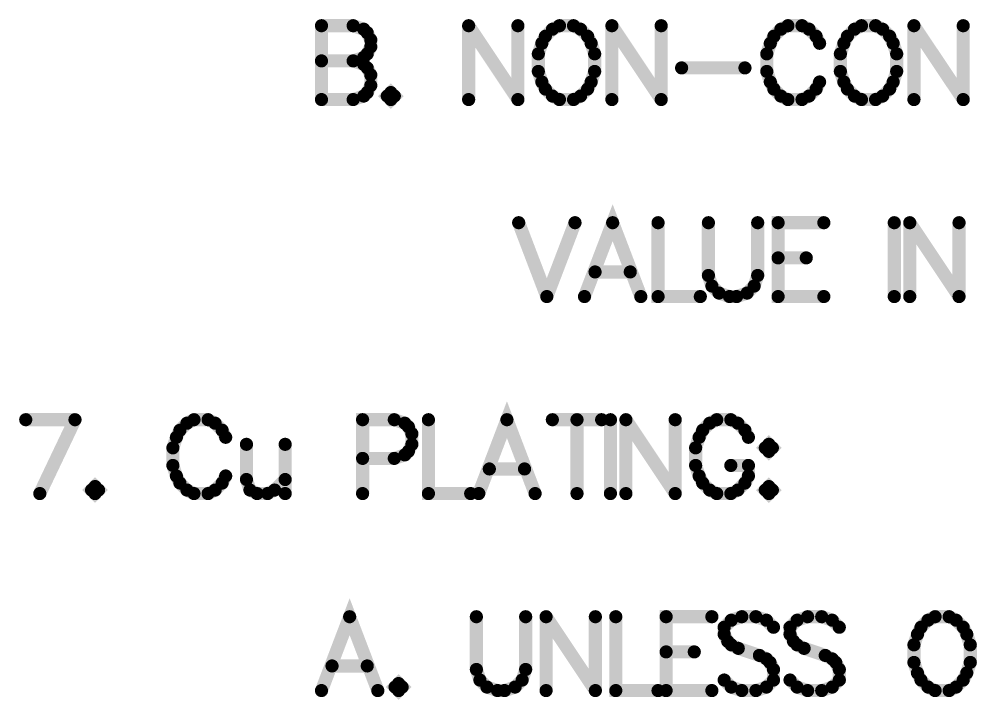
# Model space of a CAD drawing. Extents: x -9.8 to 23.3, y -7.1 to 14.3.
# Drawn here: x -6.209 to -5.481, y 5.083 to 5.601 of the extents above; entities that cross this region are included whole.
import ezdxf

# ---------------------------------------------------------------- set-up
doc = ezdxf.new("R2010")
doc.units = 0
doc.layers.add('2D_LINE_00', color=1, linetype='CONTINUOUS')

# ---------------------------------------------------------------- blocks, each defined once
blk = doc.blocks.new('SMOOTH_0$01')
at = {"const_width": 0.005}
blk.add_lwpolyline([(-0.0025, 0, 1), (0.0025, 0, 1)], format="xyb", close=True, dxfattribs=at)
blk = doc.blocks.new('DRAWING_949')
at = {"layer": '2D_LINE_00', "const_width": 0.01}
blk.add_lwpolyline([(0, 0), (0.02142, -0.05624)], dxfattribs=at)
at = {"layer": '2D_LINE_00'}
for p in [(0, 0), (0.02142, -0.05624)]:
    blk.add_blockref('SMOOTH_0$01', p, dxfattribs=at)
blk = doc.blocks.new('DRAWING_950')
at = {"layer": '2D_LINE_00', "const_width": 0.01}
blk.add_lwpolyline([(0, 0), (-0.02143, -0.05624)], dxfattribs=at)
at = {"layer": '2D_LINE_00'}
for p in [(0, 0), (-0.02143, -0.05624)]:
    blk.add_blockref('SMOOTH_0$01', p, dxfattribs=at)
blk = doc.blocks.new('DRAWING_951')
at = {"layer": '2D_LINE_00', "const_width": 0.01}
blk.add_lwpolyline([(0, 0), (-0.02143, 0.05624), (-0.04285, 0)], dxfattribs=at)
at = {"layer": '2D_LINE_00'}
for p in [(-0.02143, 0.05624), (-0.04285, 0), (0, 0)]:
    blk.add_blockref('SMOOTH_0$01', p, dxfattribs=at)
blk = doc.blocks.new('DRAWING_952')
at = {"layer": '2D_LINE_00', "const_width": 0.01}
blk.add_lwpolyline([(0, 0), (0.02678, 0)], dxfattribs=at)
at = {"layer": '2D_LINE_00'}
for p in [(0, 0), (0.02678, 0)]:
    blk.add_blockref('SMOOTH_0$01', p, dxfattribs=at)
blk = doc.blocks.new('DRAWING_953')
at = {"layer": '2D_LINE_00', "const_width": 0.01}
blk.add_lwpolyline([(0, 0), (0, -0.05624), (0.03214, -0.05624)], dxfattribs=at)
at = {"layer": '2D_LINE_00'}
for p in [(0, 0), (0, -0.05624), (0.03214, -0.05624)]:
    blk.add_blockref('SMOOTH_0$01', p, dxfattribs=at)
blk = doc.blocks.new('DRAWING_954')
at = {"layer": '2D_LINE_00', "const_width": 0.01}
blk.add_lwpolyline([(0, 0), (0, -0.04017), (0.00268, -0.04821), (0.00804, -0.05356), (0.01607, -0.05624), (0.02143, -0.05624), (0.02946, -0.05356), (0.03482, -0.04821), (0.0375, -0.04017), (0.0375, 0)], dxfattribs=at)
at = {"layer": '2D_LINE_00'}
for p in [(0, 0), (0.0375, 0), (0, -0.04017), (0.0375, -0.04017), (0.00268, -0.04821), (0.03482, -0.04821), (0.00804, -0.05356), (0.02946, -0.05356), (0.01607, -0.05624), (0.02143, -0.05624)]:
    blk.add_blockref('SMOOTH_0$01', p, dxfattribs=at)
blk = doc.blocks.new('DRAWING_955')
at = {"layer": '2D_LINE_00', "const_width": 0.01}
blk.add_lwpolyline([(0, 0), (-0.03481, 0), (-0.03481, -0.05624), (0, -0.05624)], dxfattribs=at)
at = {"layer": '2D_LINE_00'}
for p in [(-0.03481, 0), (0, 0), (-0.03481, -0.05624), (0, -0.05624)]:
    blk.add_blockref('SMOOTH_0$01', p, dxfattribs=at)
blk = doc.blocks.new('DRAWING_956')
at = {"layer": '2D_LINE_00', "const_width": 0.01}
blk.add_lwpolyline([(0, 0), (0.02142, 0)], dxfattribs=at)
at = {"layer": '2D_LINE_00'}
for p in [(0, 0), (0.02142, 0)]:
    blk.add_blockref('SMOOTH_0$01', p, dxfattribs=at)
blk = doc.blocks.new('DRAWING_957')
at = {"layer": '2D_LINE_00', "const_width": 0.01}
blk.add_lwpolyline([(0, 0), (0, -0.05624)], dxfattribs=at)
at = {"layer": '2D_LINE_00'}
for p in [(0, 0), (0, -0.05624)]:
    blk.add_blockref('SMOOTH_0$01', p, dxfattribs=at)
blk = doc.blocks.new('DRAWING_958')
at = {"layer": '2D_LINE_00', "const_width": 0.01}
blk.add_lwpolyline([(0, 0), (0, -0.05624)], dxfattribs=at)
at = {"layer": '2D_LINE_00'}
for p in [(0, 0), (0, -0.05624)]:
    blk.add_blockref('SMOOTH_0$01', p, dxfattribs=at)
blk = doc.blocks.new('DRAWING_959')
at = {"layer": '2D_LINE_00', "const_width": 0.01}
blk.add_lwpolyline([(0, 0), (0.03749, -0.05624)], dxfattribs=at)
at = {"layer": '2D_LINE_00'}
for p in [(0, 0), (0.03749, -0.05624)]:
    blk.add_blockref('SMOOTH_0$01', p, dxfattribs=at)
blk = doc.blocks.new('DRAWING_960')
at = {"layer": '2D_LINE_00', "const_width": 0.01}
blk.add_lwpolyline([(0, 0), (0, -0.05624)], dxfattribs=at)
at = {"layer": '2D_LINE_00'}
for p in [(0, 0), (0, -0.05624)]:
    blk.add_blockref('SMOOTH_0$01', p, dxfattribs=at)
blk = doc.blocks.new('DRAWING_1081')
at = {"layer": '2D_LINE_00', "const_width": 0.01}
blk.add_lwpolyline([(0, 0), (0, -0.05624)], dxfattribs=at)
at = {"layer": '2D_LINE_00'}
for p in [(0, 0), (0, -0.05624)]:
    blk.add_blockref('SMOOTH_0$01', p, dxfattribs=at)
blk = doc.blocks.new('DRAWING_1082')
at = {"layer": '2D_LINE_00', "const_width": 0.01}
blk.add_lwpolyline([(0, 0), (0.0241, 0), (0.03214, -0.00268), (0.03481, -0.00536), (0.03749, -0.01071), (0.03749, -0.01607), (0.03481, -0.02143), (0.03214, -0.0241), (0.0241, -0.02678)], dxfattribs=at)
at = {"layer": '2D_LINE_00'}
for p in [(0, 0), (0.0241, 0), (0.03214, -0.00268), (0.03481, -0.00536), (0.03749, -0.01071), (0.03749, -0.01607), (0.0241, -0.02678), (0.03214, -0.0241), (0.03481, -0.02143)]:
    blk.add_blockref('SMOOTH_0$01', p, dxfattribs=at)
blk = doc.blocks.new('DRAWING_1083')
at = {"layer": '2D_LINE_00', "const_width": 0.01}
blk.add_lwpolyline([(0, 0), (0.0241, 0), (0.03214, -0.00268), (0.03481, -0.00536), (0.03749, -0.01071), (0.03749, -0.01875), (0.03481, -0.0241), (0.03214, -0.02678), (0.0241, -0.02946), (0, -0.02946)], dxfattribs=at)
at = {"layer": '2D_LINE_00'}
for p in [(0, 0), (0.0241, 0), (0.03214, -0.00268), (0.03481, -0.00536), (0.03749, -0.01071), (0.03749, -0.01875), (0.03214, -0.02678), (0.03481, -0.0241), (0, -0.02946), (0.0241, -0.02946)]:
    blk.add_blockref('SMOOTH_0$01', p, dxfattribs=at)
blk = doc.blocks.new('DRAWING_1084')
at = {"layer": '2D_LINE_00', "const_width": 0.01}
blk.add_lwpolyline([(0, 0), (-0.00268, -0.00268), (0, -0.00536), (0.00267, -0.00268), (0, 0)], dxfattribs=at)
at = {"layer": '2D_LINE_00'}
for p in [(-0.00268, -0.00268), (0, 0), (0, 0), (0.00267, -0.00268), (0, -0.00536)]:
    blk.add_blockref('SMOOTH_0$01', p, dxfattribs=at)
blk = doc.blocks.new('DRAWING_1085')
at = {"layer": '2D_LINE_00', "const_width": 0.01}
blk.add_lwpolyline([(0, 0), (0, -0.05624)], dxfattribs=at)
at = {"layer": '2D_LINE_00'}
for p in [(0, 0), (0, -0.05624)]:
    blk.add_blockref('SMOOTH_0$01', p, dxfattribs=at)
blk = doc.blocks.new('DRAWING_1086')
at = {"layer": '2D_LINE_00', "const_width": 0.01}
blk.add_lwpolyline([(0, 0), (0.03749, -0.05624)], dxfattribs=at)
at = {"layer": '2D_LINE_00'}
for p in [(0, 0), (0.03749, -0.05624)]:
    blk.add_blockref('SMOOTH_0$01', p, dxfattribs=at)
blk = doc.blocks.new('DRAWING_1087')
at = {"layer": '2D_LINE_00', "const_width": 0.01}
blk.add_lwpolyline([(0, 0), (0, -0.05624)], dxfattribs=at)
at = {"layer": '2D_LINE_00'}
for p in [(0, 0), (0, -0.05624)]:
    blk.add_blockref('SMOOTH_0$01', p, dxfattribs=at)
blk = doc.blocks.new('DRAWING_1088')
at = {"layer": '2D_LINE_00', "const_width": 0.01}
blk.add_lwpolyline([(0, 0), (-0.00535, -0.00268), (-0.01071, -0.00804), (-0.01339, -0.01339), (-0.01607, -0.02143), (-0.01607, -0.03482), (-0.01339, -0.04285), (-0.01071, -0.04821), (-0.00535, -0.05356), (0, -0.05624), (0.01071, -0.05624), (0.01607, -0.05356), (0.02143, -0.04821), (0.0241, -0.04285), (0.02678, -0.03482), (0.02678, -0.02143), (0.0241, -0.01339), (0.02143, -0.00804), (0.01607, -0.00268), (0.01071, 0), (0, 0)], dxfattribs=at)
at = {"layer": '2D_LINE_00'}
for p in [(-0.00535, -0.00268), (0, 0), (0, 0), (0.01071, 0), (0.01607, -0.00268), (-0.01071, -0.00804), (0.02143, -0.00804), (-0.01339, -0.01339), (0.0241, -0.01339), (-0.01607, -0.02143), (0.02678, -0.02143), (-0.01607, -0.03482), (0.02678, -0.03482), (-0.01339, -0.04285), (-0.01071, -0.04821), (0.02143, -0.04821), (0.0241, -0.04285), (-0.00535, -0.05356), (0.01607, -0.05356), (0, -0.05624), (0.01071, -0.05624)]:
    blk.add_blockref('SMOOTH_0$01', p, dxfattribs=at)
blk = doc.blocks.new('DRAWING_1089')
at = {"layer": '2D_LINE_00', "const_width": 0.01}
blk.add_lwpolyline([(0, 0), (0, -0.05624)], dxfattribs=at)
at = {"layer": '2D_LINE_00'}
for p in [(0, 0), (0, -0.05624)]:
    blk.add_blockref('SMOOTH_0$01', p, dxfattribs=at)
blk = doc.blocks.new('DRAWING_1090')
at = {"layer": '2D_LINE_00', "const_width": 0.01}
blk.add_lwpolyline([(0, 0), (0.0375, -0.05624)], dxfattribs=at)
at = {"layer": '2D_LINE_00'}
for p in [(0, 0), (0.0375, -0.05624)]:
    blk.add_blockref('SMOOTH_0$01', p, dxfattribs=at)
blk = doc.blocks.new('DRAWING_1091')
at = {"layer": '2D_LINE_00', "const_width": 0.01}
blk.add_lwpolyline([(0, 0), (0, -0.05624)], dxfattribs=at)
at = {"layer": '2D_LINE_00'}
for p in [(0, 0), (0, -0.05624)]:
    blk.add_blockref('SMOOTH_0$01', p, dxfattribs=at)
blk = doc.blocks.new('DRAWING_1092')
at = {"layer": '2D_LINE_00', "const_width": 0.01}
blk.add_lwpolyline([(0, 0), (0.0482, 0)], dxfattribs=at)
at = {"layer": '2D_LINE_00'}
for p in [(0, 0), (0.0482, 0)]:
    blk.add_blockref('SMOOTH_0$01', p, dxfattribs=at)
blk = doc.blocks.new('DRAWING_1093')
at = {"layer": '2D_LINE_00', "const_width": 0.01}
blk.add_lwpolyline([(0, 0), (-0.00268, 0.00535), (-0.00804, 0.01071), (-0.01339, 0.01339), (-0.0241, 0.01339), (-0.02946, 0.01071), (-0.03482, 0.00535), (-0.03749, 0), (-0.04017, -0.00804), (-0.04017, -0.02143), (-0.03749, -0.02946), (-0.03482, -0.03482), (-0.02946, -0.04017), (-0.0241, -0.04285), (-0.01339, -0.04285), (-0.00804, -0.04017), (-0.00268, -0.03482), (0, -0.02946)], dxfattribs=at)
at = {"layer": '2D_LINE_00'}
for p in [(-0.02946, 0.01071), (-0.0241, 0.01339), (-0.01339, 0.01339), (-0.00804, 0.01071), (-0.03482, 0.00535), (-0.00268, 0.00535), (-0.03749, 0), (0, 0), (-0.04017, -0.00804), (-0.04017, -0.02143), (-0.03749, -0.02946), (0, -0.02946), (-0.03482, -0.03482), (-0.02946, -0.04017), (-0.00804, -0.04017), (-0.00268, -0.03482), (-0.0241, -0.04285), (-0.01339, -0.04285)]:
    blk.add_blockref('SMOOTH_0$01', p, dxfattribs=at)
blk = doc.blocks.new('DRAWING_1094')
at = {"layer": '2D_LINE_00', "const_width": 0.01}
blk.add_lwpolyline([(0, 0), (-0.00535, -0.00268), (-0.01071, -0.00804), (-0.01339, -0.01339), (-0.01606, -0.02143), (-0.01606, -0.03482), (-0.01339, -0.04285), (-0.01071, -0.04821), (-0.00535, -0.05356), (0, -0.05624), (0.01072, -0.05624), (0.01607, -0.05356), (0.02143, -0.04821), (0.02411, -0.04285), (0.02678, -0.03482), (0.02678, -0.02143), (0.02411, -0.01339), (0.02143, -0.00804), (0.01607, -0.00268), (0.01072, 0), (0, 0)], dxfattribs=at)
at = {"layer": '2D_LINE_00'}
for p in [(-0.00535, -0.00268), (0, 0), (0, 0), (0.01072, 0), (0.01607, -0.00268), (-0.01071, -0.00804), (0.02143, -0.00804), (-0.01339, -0.01339), (0.02411, -0.01339), (-0.01606, -0.02143), (0.02678, -0.02143), (-0.01606, -0.03482), (0.02678, -0.03482), (-0.01339, -0.04285), (-0.01071, -0.04821), (0.02143, -0.04821), (0.02411, -0.04285), (-0.00535, -0.05356), (0.01607, -0.05356), (0, -0.05624), (0.01072, -0.05624)]:
    blk.add_blockref('SMOOTH_0$01', p, dxfattribs=at)
blk = doc.blocks.new('DRAWING_1095')
at = {"layer": '2D_LINE_00', "const_width": 0.01}
blk.add_lwpolyline([(0, 0), (0, -0.05624)], dxfattribs=at)
at = {"layer": '2D_LINE_00'}
for p in [(0, 0), (0, -0.05624)]:
    blk.add_blockref('SMOOTH_0$01', p, dxfattribs=at)
blk = doc.blocks.new('DRAWING_1096')
at = {"layer": '2D_LINE_00', "const_width": 0.01}
blk.add_lwpolyline([(0, 0), (0.03749, -0.05624)], dxfattribs=at)
at = {"layer": '2D_LINE_00'}
for p in [(0, 0), (0.03749, -0.05624)]:
    blk.add_blockref('SMOOTH_0$01', p, dxfattribs=at)
blk = doc.blocks.new('DRAWING_1097')
at = {"layer": '2D_LINE_00', "const_width": 0.01}
blk.add_lwpolyline([(0, 0), (0, -0.05624)], dxfattribs=at)
at = {"layer": '2D_LINE_00'}
for p in [(0, 0), (0, -0.05624)]:
    blk.add_blockref('SMOOTH_0$01', p, dxfattribs=at)
blk = doc.blocks.new('DRAWING_1564')
at = {"layer": '2D_LINE_00', "const_width": 0.01}
blk.add_lwpolyline([(0, 0), (-0.02143, 0.05624), (-0.04285, 0)], dxfattribs=at)
at = {"layer": '2D_LINE_00'}
for p in [(-0.02143, 0.05624), (-0.04285, 0), (0, 0)]:
    blk.add_blockref('SMOOTH_0$01', p, dxfattribs=at)
blk = doc.blocks.new('DRAWING_1565')
at = {"layer": '2D_LINE_00', "const_width": 0.01}
blk.add_lwpolyline([(0, 0), (0.02678, 0)], dxfattribs=at)
at = {"layer": '2D_LINE_00'}
for p in [(0, 0), (0.02678, 0)]:
    blk.add_blockref('SMOOTH_0$01', p, dxfattribs=at)
blk = doc.blocks.new('DRAWING_1566')
at = {"layer": '2D_LINE_00', "const_width": 0.01}
blk.add_lwpolyline([(0, 0), (-0.00268, -0.00268), (0, -0.00536), (0.00268, -0.00268), (0, 0)], dxfattribs=at)
at = {"layer": '2D_LINE_00'}
for p in [(-0.00268, -0.00268), (0, 0), (0, 0), (0.00268, -0.00268), (0, -0.00536)]:
    blk.add_blockref('SMOOTH_0$01', p, dxfattribs=at)
blk = doc.blocks.new('DRAWING_1567')
at = {"layer": '2D_LINE_00', "const_width": 0.01}
blk.add_lwpolyline([(0, 0), (0, -0.04017), (0.00268, -0.04821), (0.00804, -0.05356), (0.01607, -0.05624), (0.02143, -0.05624), (0.02946, -0.05356), (0.03482, -0.04821), (0.03749, -0.04017), (0.03749, 0)], dxfattribs=at)
at = {"layer": '2D_LINE_00'}
for p in [(0, 0), (0.03749, 0), (0, -0.04017), (0.03749, -0.04017), (0.00268, -0.04821), (0.03482, -0.04821), (0.00804, -0.05356), (0.02946, -0.05356), (0.01607, -0.05624), (0.02143, -0.05624)]:
    blk.add_blockref('SMOOTH_0$01', p, dxfattribs=at)
blk = doc.blocks.new('DRAWING_1568')
at = {"layer": '2D_LINE_00', "const_width": 0.01}
blk.add_lwpolyline([(0, 0), (0, -0.05624)], dxfattribs=at)
at = {"layer": '2D_LINE_00'}
for p in [(0, 0), (0, -0.05624)]:
    blk.add_blockref('SMOOTH_0$01', p, dxfattribs=at)
blk = doc.blocks.new('DRAWING_1569')
at = {"layer": '2D_LINE_00', "const_width": 0.01}
blk.add_lwpolyline([(0, 0), (0.03749, -0.05624)], dxfattribs=at)
at = {"layer": '2D_LINE_00'}
for p in [(0, 0), (0.03749, -0.05624)]:
    blk.add_blockref('SMOOTH_0$01', p, dxfattribs=at)
blk = doc.blocks.new('DRAWING_1570')
at = {"layer": '2D_LINE_00', "const_width": 0.01}
blk.add_lwpolyline([(0, 0), (0, -0.05624)], dxfattribs=at)
at = {"layer": '2D_LINE_00'}
for p in [(0, 0), (0, -0.05624)]:
    blk.add_blockref('SMOOTH_0$01', p, dxfattribs=at)
blk = doc.blocks.new('DRAWING_1571')
at = {"layer": '2D_LINE_00', "const_width": 0.01}
blk.add_lwpolyline([(0, 0), (0, -0.05624), (0.03214, -0.05624)], dxfattribs=at)
at = {"layer": '2D_LINE_00'}
for p in [(0, 0), (0, -0.05624), (0.03214, -0.05624)]:
    blk.add_blockref('SMOOTH_0$01', p, dxfattribs=at)
blk = doc.blocks.new('DRAWING_1572')
at = {"layer": '2D_LINE_00', "const_width": 0.01}
blk.add_lwpolyline([(0, 0), (-0.03481, 0), (-0.03481, -0.05624), (0, -0.05624)], dxfattribs=at)
at = {"layer": '2D_LINE_00'}
for p in [(-0.03481, 0), (0, 0), (-0.03481, -0.05624), (0, -0.05624)]:
    blk.add_blockref('SMOOTH_0$01', p, dxfattribs=at)
blk = doc.blocks.new('DRAWING_1573')
at = {"layer": '2D_LINE_00', "const_width": 0.01}
blk.add_lwpolyline([(0, 0), (0.02142, 0)], dxfattribs=at)
at = {"layer": '2D_LINE_00'}
for p in [(0, 0), (0.02142, 0)]:
    blk.add_blockref('SMOOTH_0$01', p, dxfattribs=at)
blk = doc.blocks.new('DRAWING_1574')
at = {"layer": '2D_LINE_00', "const_width": 0.01}
blk.add_lwpolyline([(0, 0), (-0.00536, 0.00536), (-0.0134, 0.00804), (-0.02411, 0.00804), (-0.03214, 0.00536), (-0.0375, 0), (-0.0375, -0.00535), (-0.03482, -0.01071), (-0.03214, -0.01339), (-0.02679, -0.01606), (-0.01072, -0.02142), (-0.00536, -0.0241), (-0.00268, -0.02678), (0, -0.03213), (0, -0.04017), (-0.00536, -0.04552), (-0.0134, -0.0482), (-0.02411, -0.0482), (-0.03214, -0.04552), (-0.0375, -0.04017)], dxfattribs=at)
at = {"layer": '2D_LINE_00'}
for p in [(-0.03214, 0.00536), (-0.02411, 0.00804), (-0.0134, 0.00804), (-0.00536, 0.00536), (-0.0375, 0), (0, 0), (-0.0375, -0.00535), (-0.03482, -0.01071), (-0.03214, -0.01339), (-0.02679, -0.01606), (-0.01072, -0.02142), (-0.00536, -0.0241), (-0.00268, -0.02678), (0, -0.03213), (-0.0375, -0.04017), (0, -0.04017), (-0.03214, -0.04552), (-0.02411, -0.0482), (-0.0134, -0.0482), (-0.00536, -0.04552)]:
    blk.add_blockref('SMOOTH_0$01', p, dxfattribs=at)
blk = doc.blocks.new('DRAWING_1575')
at = {"layer": '2D_LINE_00', "const_width": 0.01}
blk.add_lwpolyline([(0, 0), (-0.00535, 0.00536), (-0.01339, 0.00804), (-0.0241, 0.00804), (-0.03213, 0.00536), (-0.03749, 0), (-0.03749, -0.00535), (-0.03481, -0.01071), (-0.03213, -0.01339), (-0.02678, -0.01606), (-0.01071, -0.02142), (-0.00535, -0.0241), (-0.00267, -0.02678), (0, -0.03213), (0, -0.04017), (-0.00535, -0.04552), (-0.01339, -0.0482), (-0.0241, -0.0482), (-0.03213, -0.04552), (-0.03749, -0.04017)], dxfattribs=at)
at = {"layer": '2D_LINE_00'}
for p in [(-0.03213, 0.00536), (-0.0241, 0.00804), (-0.01339, 0.00804), (-0.00535, 0.00536), (-0.03749, 0), (0, 0), (-0.03749, -0.00535), (-0.03481, -0.01071), (-0.03213, -0.01339), (-0.02678, -0.01606), (-0.01071, -0.02142), (-0.00535, -0.0241), (-0.00267, -0.02678), (0, -0.03213), (-0.03749, -0.04017), (0, -0.04017), (-0.03213, -0.04552), (-0.0241, -0.0482), (-0.01339, -0.0482), (-0.00535, -0.04552)]:
    blk.add_blockref('SMOOTH_0$01', p, dxfattribs=at)
blk = doc.blocks.new('DRAWING_1576')
at = {"layer": '2D_LINE_00', "const_width": 0.01}
blk.add_lwpolyline([(0, 0), (-0.00536, -0.00268), (-0.01072, -0.00804), (-0.0134, -0.01339), (-0.01607, -0.02143), (-0.01607, -0.03482), (-0.0134, -0.04285), (-0.01072, -0.04821), (-0.00536, -0.05356), (0, -0.05624), (0.01071, -0.05624), (0.01606, -0.05356), (0.02142, -0.04821), (0.0241, -0.04285), (0.02678, -0.03482), (0.02678, -0.02143), (0.0241, -0.01339), (0.02142, -0.00804), (0.01606, -0.00268), (0.01071, 0), (0, 0)], dxfattribs=at)
at = {"layer": '2D_LINE_00'}
for p in [(-0.00536, -0.00268), (0, 0), (0, 0), (0.01071, 0), (0.01606, -0.00268), (-0.01072, -0.00804), (0.02142, -0.00804), (-0.0134, -0.01339), (0.0241, -0.01339), (-0.01607, -0.02143), (0.02678, -0.02143), (-0.01607, -0.03482), (0.02678, -0.03482), (-0.0134, -0.04285), (-0.01072, -0.04821), (0.02142, -0.04821), (0.0241, -0.04285), (-0.00536, -0.05356), (0.01606, -0.05356), (0, -0.05624), (0.01071, -0.05624)]:
    blk.add_blockref('SMOOTH_0$01', p, dxfattribs=at)
blk = doc.blocks.new('DRAWING_1876')
at = {"layer": '2D_LINE_00', "const_width": 0.01}
blk.add_lwpolyline([(0, 0), (-0.02678, -0.05624)], dxfattribs=at)
at = {"layer": '2D_LINE_00'}
for p in [(0, 0), (-0.02678, -0.05624)]:
    blk.add_blockref('SMOOTH_0$01', p, dxfattribs=at)
blk = doc.blocks.new('DRAWING_1877')
at = {"layer": '2D_LINE_00', "const_width": 0.01}
blk.add_lwpolyline([(0, 0), (0.03749, 0)], dxfattribs=at)
at = {"layer": '2D_LINE_00'}
for p in [(0, 0), (0.03749, 0)]:
    blk.add_blockref('SMOOTH_0$01', p, dxfattribs=at)
blk = doc.blocks.new('DRAWING_1878')
at = {"layer": '2D_LINE_00', "const_width": 0.01}
blk.add_lwpolyline([(0, 0), (-0.00268, -0.00268), (0, -0.00536), (0.00267, -0.00268), (0, 0)], dxfattribs=at)
at = {"layer": '2D_LINE_00'}
for p in [(-0.00268, -0.00268), (0, 0), (0, 0), (0.00267, -0.00268), (0, -0.00536)]:
    blk.add_blockref('SMOOTH_0$01', p, dxfattribs=at)
blk = doc.blocks.new('DRAWING_1879')
at = {"layer": '2D_LINE_00', "const_width": 0.01}
blk.add_lwpolyline([(0, 0), (-0.00268, 0.00535), (-0.00803, 0.01071), (-0.01339, 0.01339), (-0.0241, 0.01339), (-0.02946, 0.01071), (-0.03481, 0.00535), (-0.03749, 0), (-0.04017, -0.00804), (-0.04017, -0.02143), (-0.03749, -0.02946), (-0.03481, -0.03482), (-0.02946, -0.04017), (-0.0241, -0.04285), (-0.01339, -0.04285), (-0.00803, -0.04017), (-0.00268, -0.03482), (0, -0.02946)], dxfattribs=at)
at = {"layer": '2D_LINE_00'}
for p in [(-0.02946, 0.01071), (-0.0241, 0.01339), (-0.01339, 0.01339), (-0.00803, 0.01071), (-0.03481, 0.00535), (-0.00268, 0.00535), (-0.03749, 0), (0, 0), (-0.04017, -0.00804), (-0.04017, -0.02143), (-0.03749, -0.02946), (0, -0.02946), (-0.03481, -0.03482), (-0.02946, -0.04017), (-0.00803, -0.04017), (-0.00268, -0.03482), (-0.0241, -0.04285), (-0.01339, -0.04285)]:
    blk.add_blockref('SMOOTH_0$01', p, dxfattribs=at)
blk = doc.blocks.new('DRAWING_1880')
at = {"layer": '2D_LINE_00', "const_width": 0.01}
blk.add_lwpolyline([(0, 0), (0, -0.02678), (0.00268, -0.03481), (0.00804, -0.03749), (0.01607, -0.03749), (0.02143, -0.03481), (0.02946, -0.02678)], dxfattribs=at)
at = {"layer": '2D_LINE_00'}
for p in [(0, 0), (0, -0.02678), (0.02946, -0.02678), (0.00268, -0.03481), (0.00804, -0.03749), (0.01607, -0.03749), (0.02143, -0.03481)]:
    blk.add_blockref('SMOOTH_0$01', p, dxfattribs=at)
blk = doc.blocks.new('DRAWING_1881')
at = {"layer": '2D_LINE_00', "const_width": 0.01}
blk.add_lwpolyline([(0, 0), (0, -0.03749)], dxfattribs=at)
at = {"layer": '2D_LINE_00'}
for p in [(0, 0), (0, -0.03749)]:
    blk.add_blockref('SMOOTH_0$01', p, dxfattribs=at)
blk = doc.blocks.new('DRAWING_1882')
at = {"layer": '2D_LINE_00', "const_width": 0.01}
blk.add_lwpolyline([(0, 0), (0.02411, 0), (0.03214, 0.00268), (0.03482, 0.00536), (0.0375, 0.01071), (0.0375, 0.01875), (0.03482, 0.0241), (0.03214, 0.02678), (0.02411, 0.02946), (0, 0.02946), (0, -0.02678)], dxfattribs=at)
at = {"layer": '2D_LINE_00'}
for p in [(0, 0.02946), (0.02411, 0.02946), (0.03214, 0.02678), (0.03482, 0.0241), (0.0375, 0.01875), (0.0375, 0.01071), (0.03214, 0.00268), (0.03482, 0.00536), (0, 0), (0.02411, 0), (0, -0.02678)]:
    blk.add_blockref('SMOOTH_0$01', p, dxfattribs=at)
blk = doc.blocks.new('DRAWING_1883')
at = {"layer": '2D_LINE_00', "const_width": 0.01}
blk.add_lwpolyline([(0, 0), (0, -0.05624), (0.03214, -0.05624)], dxfattribs=at)
at = {"layer": '2D_LINE_00'}
for p in [(0, 0), (0, -0.05624), (0.03214, -0.05624)]:
    blk.add_blockref('SMOOTH_0$01', p, dxfattribs=at)
blk = doc.blocks.new('DRAWING_1884')
at = {"layer": '2D_LINE_00', "const_width": 0.01}
blk.add_lwpolyline([(0, 0), (-0.02143, 0.05624), (-0.04285, 0)], dxfattribs=at)
at = {"layer": '2D_LINE_00'}
for p in [(-0.02143, 0.05624), (-0.04285, 0), (0, 0)]:
    blk.add_blockref('SMOOTH_0$01', p, dxfattribs=at)
blk = doc.blocks.new('DRAWING_1885')
at = {"layer": '2D_LINE_00', "const_width": 0.01}
blk.add_lwpolyline([(0, 0), (0.02678, 0)], dxfattribs=at)
at = {"layer": '2D_LINE_00'}
for p in [(0, 0), (0.02678, 0)]:
    blk.add_blockref('SMOOTH_0$01', p, dxfattribs=at)
blk = doc.blocks.new('DRAWING_1886')
at = {"layer": '2D_LINE_00', "const_width": 0.01}
blk.add_lwpolyline([(0, 0), (0, -0.05624)], dxfattribs=at)
at = {"layer": '2D_LINE_00'}
for p in [(0, 0), (0, -0.05624)]:
    blk.add_blockref('SMOOTH_0$01', p, dxfattribs=at)
blk = doc.blocks.new('DRAWING_1887')
at = {"layer": '2D_LINE_00', "const_width": 0.01}
blk.add_lwpolyline([(0, 0), (0.03749, 0)], dxfattribs=at)
at = {"layer": '2D_LINE_00'}
for p in [(0, 0), (0.03749, 0)]:
    blk.add_blockref('SMOOTH_0$01', p, dxfattribs=at)
blk = doc.blocks.new('DRAWING_1888')
at = {"layer": '2D_LINE_00', "const_width": 0.01}
blk.add_lwpolyline([(0, 0), (0, -0.05624)], dxfattribs=at)
at = {"layer": '2D_LINE_00'}
for p in [(0, 0), (0, -0.05624)]:
    blk.add_blockref('SMOOTH_0$01', p, dxfattribs=at)
blk = doc.blocks.new('DRAWING_1889')
at = {"layer": '2D_LINE_00', "const_width": 0.01}
blk.add_lwpolyline([(0, 0), (0, -0.05624)], dxfattribs=at)
at = {"layer": '2D_LINE_00'}
for p in [(0, 0), (0, -0.05624)]:
    blk.add_blockref('SMOOTH_0$01', p, dxfattribs=at)
blk = doc.blocks.new('DRAWING_1890')
at = {"layer": '2D_LINE_00', "const_width": 0.01}
blk.add_lwpolyline([(0, 0), (0.03749, -0.05624)], dxfattribs=at)
at = {"layer": '2D_LINE_00'}
for p in [(0, 0), (0.03749, -0.05624)]:
    blk.add_blockref('SMOOTH_0$01', p, dxfattribs=at)
blk = doc.blocks.new('DRAWING_1891')
at = {"layer": '2D_LINE_00', "const_width": 0.01}
blk.add_lwpolyline([(0, 0), (0, -0.05624)], dxfattribs=at)
at = {"layer": '2D_LINE_00'}
for p in [(0, 0), (0, -0.05624)]:
    blk.add_blockref('SMOOTH_0$01', p, dxfattribs=at)
blk = doc.blocks.new('DRAWING_1892')
at = {"layer": '2D_LINE_00', "const_width": 0.01}
blk.add_lwpolyline([(0, 0), (-0.00267, 0.00535), (-0.00803, 0.01071), (-0.01339, 0.01339), (-0.0241, 0.01339), (-0.02946, 0.01071), (-0.03481, 0.00535), (-0.03749, 0), (-0.04017, -0.00804), (-0.04017, -0.02143), (-0.03749, -0.02946), (-0.03481, -0.03482), (-0.02946, -0.04017), (-0.0241, -0.04285), (-0.01339, -0.04285), (-0.00803, -0.04017), (-0.00267, -0.03482), (0, -0.02946), (0, -0.02143)], dxfattribs=at)
at = {"layer": '2D_LINE_00'}
for p in [(-0.02946, 0.01071), (-0.0241, 0.01339), (-0.01339, 0.01339), (-0.00803, 0.01071), (-0.03481, 0.00535), (-0.00267, 0.00535), (-0.03749, 0), (0, 0), (-0.04017, -0.00804), (-0.04017, -0.02143), (0, -0.02143), (-0.03749, -0.02946), (0, -0.02946), (-0.03481, -0.03482), (-0.02946, -0.04017), (-0.00803, -0.04017), (-0.00267, -0.03482), (-0.0241, -0.04285), (-0.01339, -0.04285)]:
    blk.add_blockref('SMOOTH_0$01', p, dxfattribs=at)
blk = doc.blocks.new('DRAWING_1893')
at = {"layer": '2D_LINE_00', "const_width": 0.01}
blk.add_lwpolyline([(0, 0), (0.01339, 0)], dxfattribs=at)
at = {"layer": '2D_LINE_00'}
for p in [(0, 0), (0.01339, 0)]:
    blk.add_blockref('SMOOTH_0$01', p, dxfattribs=at)
blk = doc.blocks.new('DRAWING_1894')
at = {"layer": '2D_LINE_00', "const_width": 0.01}
blk.add_lwpolyline([(0, 0), (-0.00268, -0.00268), (0, -0.00535), (0.00267, -0.00268), (0, 0)], dxfattribs=at)
at = {"layer": '2D_LINE_00'}
for p in [(-0.00268, -0.00268), (0, 0), (0, 0), (0.00267, -0.00268), (0, -0.00535)]:
    blk.add_blockref('SMOOTH_0$01', p, dxfattribs=at)
blk = doc.blocks.new('DRAWING_1895')
at = {"layer": '2D_LINE_00', "const_width": 0.01}
blk.add_lwpolyline([(0, 0), (-0.00268, -0.00268), (0, -0.00536), (0.00267, -0.00268), (0, 0)], dxfattribs=at)
at = {"layer": '2D_LINE_00'}
for p in [(-0.00268, -0.00268), (0, 0), (0, 0), (0.00267, -0.00268), (0, -0.00536)]:
    blk.add_blockref('SMOOTH_0$01', p, dxfattribs=at)

msp = doc.modelspace()

# ---------------------------------------------------------------- block references
for name, p in [('DRAWING_1081', (-5.9792, 5.59624)), ('DRAWING_1082', (-5.9792, 5.59624)), ('DRAWING_1085', (-5.86726, 5.59624)), ('DRAWING_1086', (-5.86726, 5.59624)), ('DRAWING_1087', (-5.82977, 5.59624)), ('DRAWING_1088', (-5.79817, 5.59624)), ('DRAWING_1089', (-5.75827, 5.59624)), ('DRAWING_1090', (-5.75827, 5.59624)), ('DRAWING_1091', (-5.72077, 5.59624)), ('DRAWING_1093', (-5.60026, 5.58285)), ('DRAWING_1094', (-5.5684, 5.59624)), ('DRAWING_1095', (-5.52849, 5.59624)), ('DRAWING_1096', (-5.52849, 5.59624)), ('DRAWING_1097', (-5.491, 5.59624)), ('DRAWING_1083', (-5.9792, 5.56946)), ('DRAWING_1092', (-5.70524, 5.5641)), ('DRAWING_1084', (-5.92644, 5.54536)), ('DRAWING_951', (-5.73627, 5.39)), ('DRAWING_949', (-5.8292, 5.44624)), ('DRAWING_950', (-5.78635, 5.44624)), ('DRAWING_953', (-5.72315, 5.44624)), ('DRAWING_954', (-5.68486, 5.44624)), ('DRAWING_955', (-5.59702, 5.44624)), ('DRAWING_957', (-5.54346, 5.44624)), ('DRAWING_958', (-5.53167, 5.44624)), ('DRAWING_959', (-5.53167, 5.44624)), ('DRAWING_960', (-5.49418, 5.44624)), ('DRAWING_956', (-5.63183, 5.41946)), ('DRAWING_952', (-5.77109, 5.40875)), ('DRAWING_1884', (-5.81669, 5.24)), ('DRAWING_1877', (-6.2042, 5.29624)), ('DRAWING_1876', (-6.16671, 5.29624)), ('DRAWING_1879', (-6.05209, 5.28285)), ('DRAWING_1882', (-5.94792, 5.26678)), ('DRAWING_1883', (-5.89784, 5.29624)), ('DRAWING_1887', (-5.80357, 5.29624)), ('DRAWING_1886', (-5.78482, 5.29624)), ('DRAWING_1888', (-5.75938, 5.29624)), ('DRAWING_1889', (-5.7476, 5.29624)), ('DRAWING_1890', (-5.7476, 5.29624)), ('DRAWING_1891', (-5.71011, 5.29624)), ('DRAWING_1892', (-5.65441, 5.28285)), ('DRAWING_1880', (-6.03629, 5.27749)), ('DRAWING_1881', (-6.00683, 5.27749)), ('DRAWING_1894', (-5.63887, 5.27749)), ('DRAWING_1885', (-5.85151, 5.25875)), ('DRAWING_1893', (-5.6678, 5.26142)), ('DRAWING_1878', (-6.15144, 5.24536)), ('DRAWING_1895', (-5.63887, 5.24536)), ('DRAWING_1564', (-5.93635, 5.09)), ('DRAWING_1567', (-5.86137, 5.14624)), ('DRAWING_1568', (-5.80834, 5.14624)), ('DRAWING_1569', (-5.80834, 5.14624)), ('DRAWING_1570', (-5.77085, 5.14624)), ('DRAWING_1571', (-5.75532, 5.14624)), ('DRAWING_1572', (-5.68221, 5.14624)), ('DRAWING_1574', (-5.63534, 5.1382)), ('DRAWING_1575', (-5.58527, 5.1382)), ('DRAWING_1576', (-5.51242, 5.14624)), ('DRAWING_1573', (-5.71702, 5.11946)), ('DRAWING_1565', (-5.97117, 5.10875)), ('DRAWING_1566', (-5.92055, 5.09536))]:
    msp.add_blockref(name, p)

doc.saveas('drawing.dxf')
